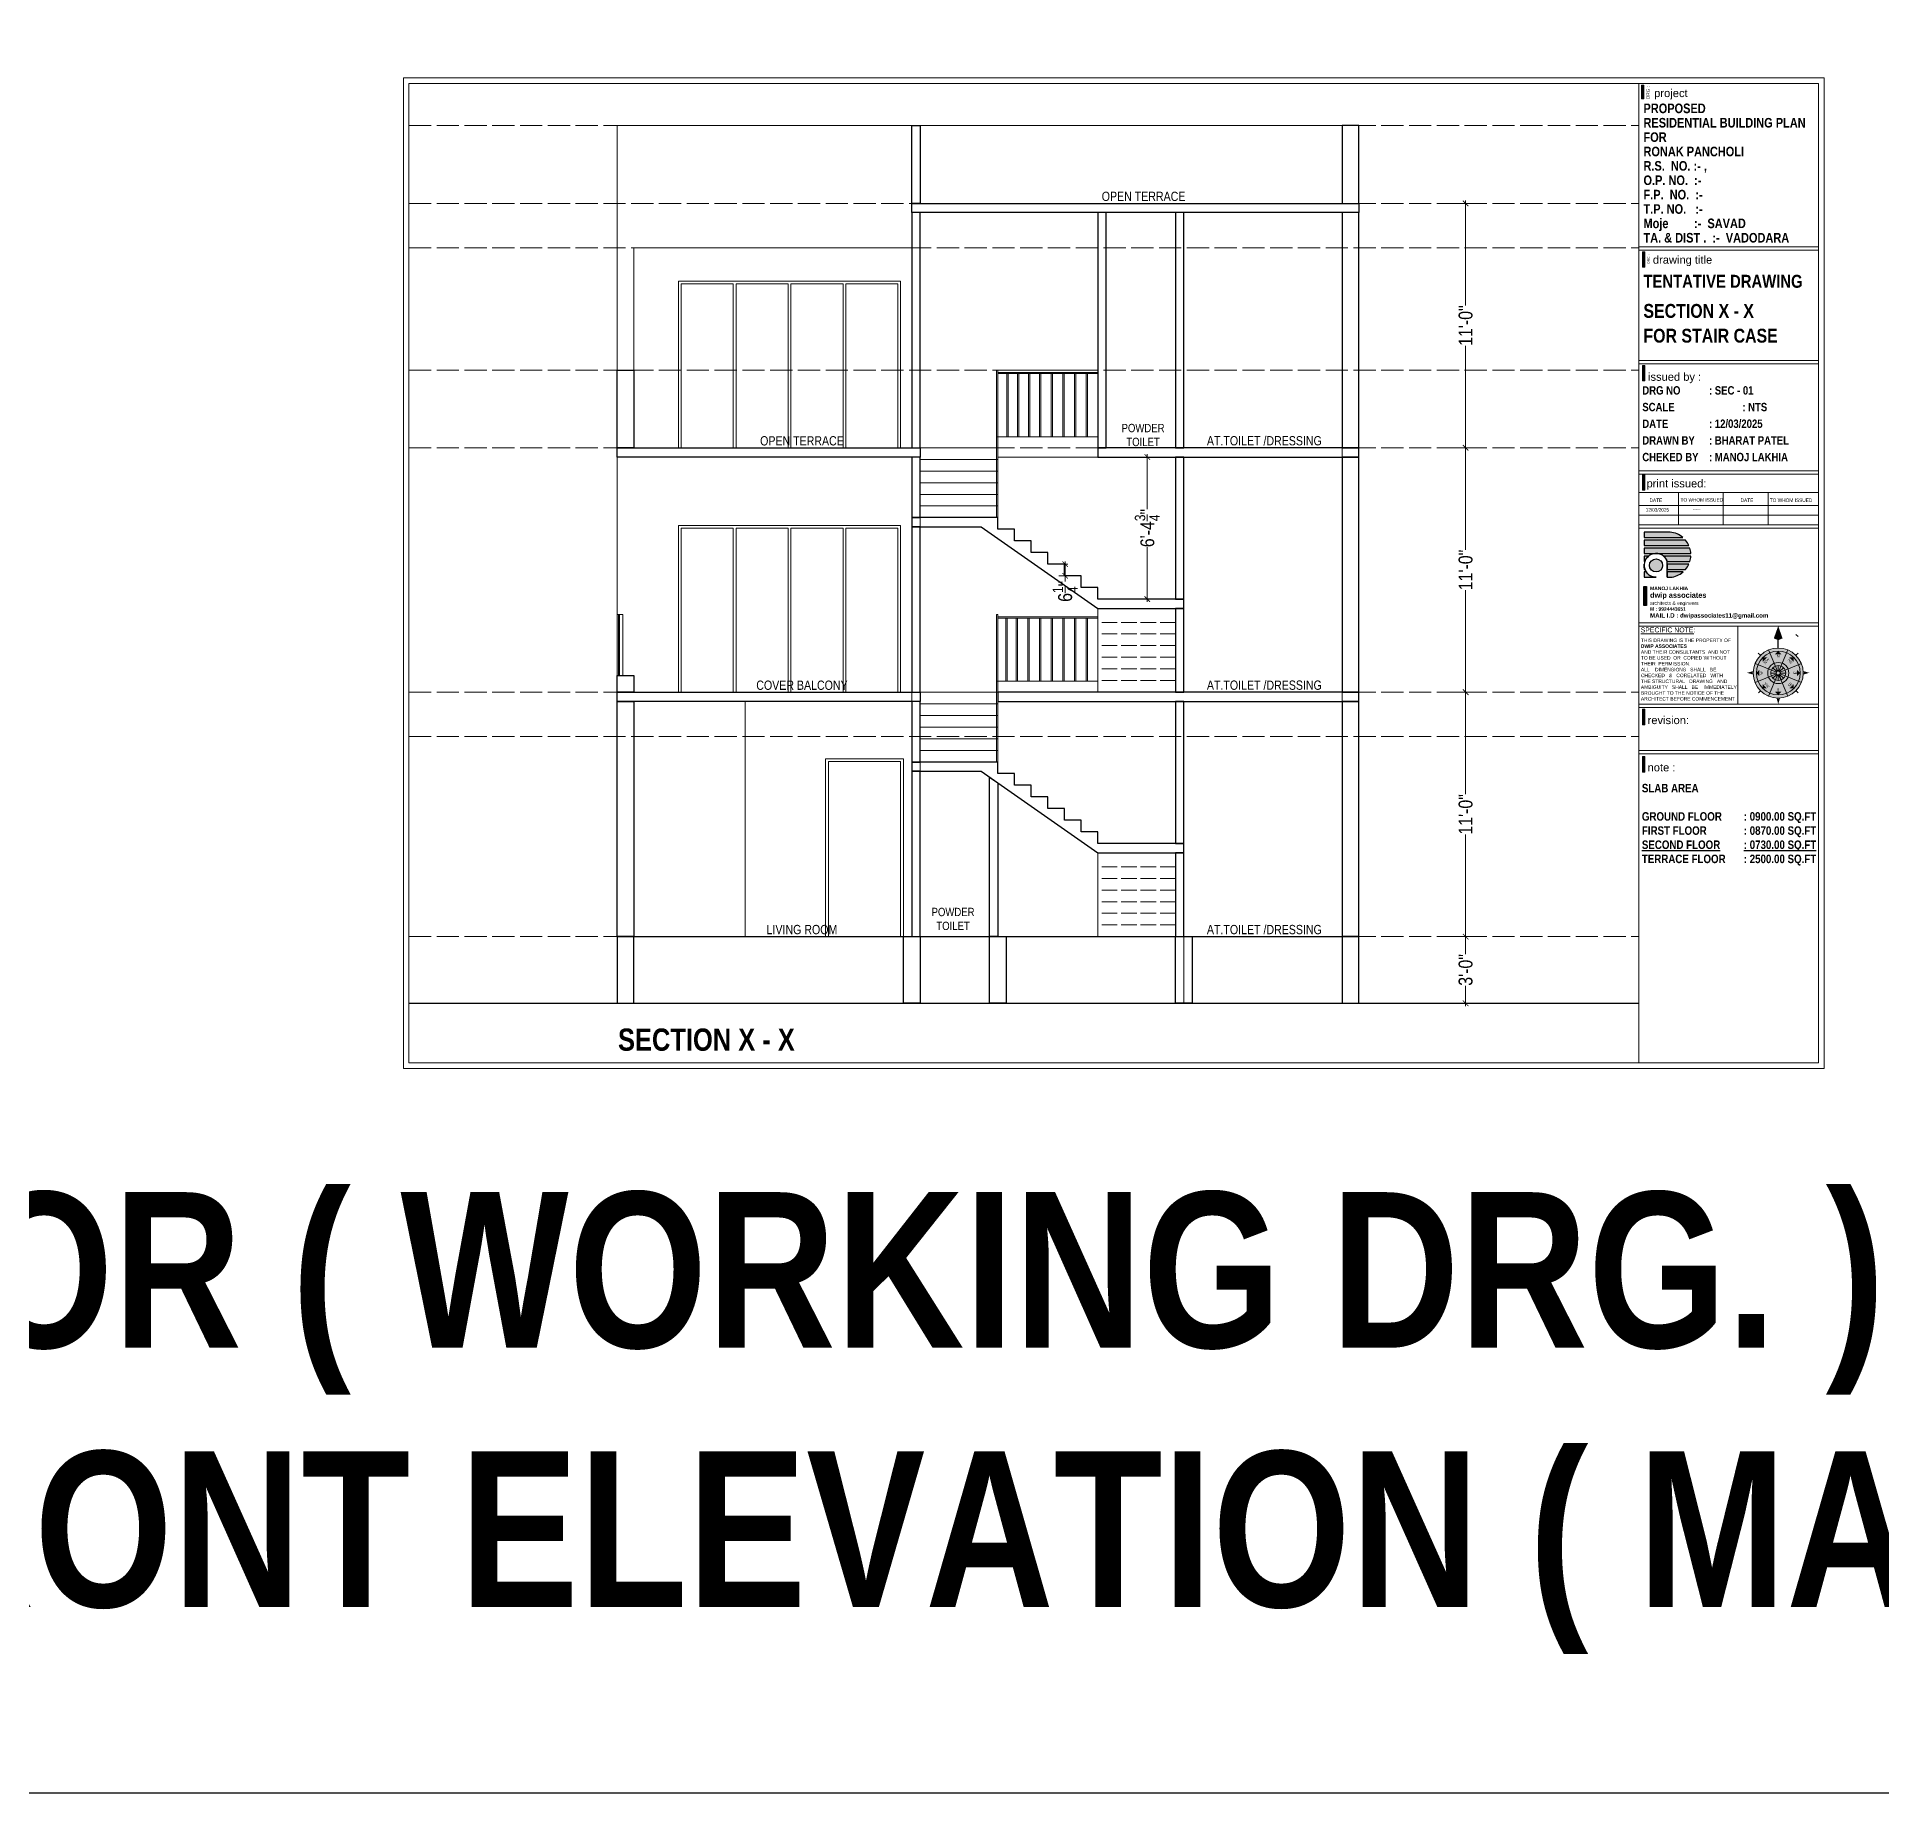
# Paper-space layout 'Layout1' of a CAD drawing. Header units: millimetres. Extents: x -1 to 3078, y -1078 to 819.
# Drawn here: x 995 to 1991, y -1078 to -129 of the extents above; entities that cross this region are included whole.
import ezdxf
from ezdxf.enums import TextEntityAlignment as Align

# ---------------------------------------------------------------- set-up
doc = ezdxf.new("R2010")
doc.units = ezdxf.units.MM
doc.header["$MEASUREMENT"] = 0
doc.header["$PDMODE"] = 35
doc.linetypes.add('ACAD_ISO02W100', pattern=[15, 12, -3])
doc.layers.get('Defpoints').update_dxf_attribs({"color": 220})
for name, color, linetype, lineweight in [('@~LEVEL GRID LINE', 43, 'ACAD_ISO02W100', 9), ('plot boundary', 26, 'Continuous', 30), ('SECTION', 7, 'Continuous', 9), ('SECTION ( DIM )', 250, 'Continuous', 18), ('SECTION ( D~W~RaiL )', 250, 'Continuous', 18), ('SECTION ( PLine )', 251, 'Continuous', 30), ('SECTION ( SLAB PLine )', 104, 'Continuous', 30), ('STAIRCASE', 45, 'Continuous', 25), ('X_SHEET', 7, 'Continuous', 9)]:
    doc.layers.add(name, color=color, linetype=linetype, lineweight=lineweight)
doc.layers.add('GROUND FLOOR  ( Text )', color=251, linetype='Continuous')
doc.layers.add('SECTION ( Text )', color=250, linetype='Continuous')
doc.styles.add("AR_0'-0", font='arial.ttf')
doc.styles.add('AR_6', font='arial.ttf', dxfattribs={"height": 6})
doc.styles.add("Cn_BT_0'-0", font='swissc.ttf')
doc.styles.add('Cn_BT_7½', font='swissc.ttf', dxfattribs={"height": 7.5})
doc.styles.add('DUTCH801', font='dutcheb.ttf', dxfattribs={"height": 6.5})
doc.styles.add('KATHA', font='swissc.ttf')
doc.styles.get("Standard").update_dxf_attribs({"font": 'arial.ttf', "height": 6})
doc.dimstyles.new('Cn_BT_7½', dxfattribs={"dimtxt": 9, "dimasz": 3, "dimexe": 1.5, "dimexo": 0, "dimgap": 0.09, "dimtad": 0, "dimdec": 3, "dimzin": 3, "dimdsep": 46, "dimlunit": 4, "dimtxsty": 'Cn_BT_7½', "dimblk": 'ARCHTICK', "dimcen": 0.09, "dimdle": 1.5, "dimclrd": 251, "dimclre": 251, "dimclrt": 14, "dimadec": 0, "dimazin": 0, "dimtfac": 0.75, "dimtdec": 3, "dimtofl": 0, "dimtmove": 0, "dimatfit": 3, "dimfxl": 0, "dimtolj": 1, "dimtzin": 0, "dimlwd": 15, "dimlwe": 15, "dimarcsym": 0})

# ---------------------------------------------------------------- blocks, each defined once
blk = doc.blocks.new('_ArchTick')
at = {"color": 0, "linetype": 'ByBlock', "const_width": 0.15}
blk.add_lwpolyline([(-0.5, -0.5), (0.5, 0.5)], dxfattribs=at)
blk = doc.blocks.new('*D119')
at = {"layer": 'Defpoints', "color": 0}
for p in [(1756.06, -483.07), (1756.06, -615.07), (1766.27, -615.07)]:
    blk.add_point(p, dxfattribs=at)
at = {"layer": 'SECTION ( DIM )', "color": 251, "lineweight": 15}
for p, q in [((1756.06, -483.07), (1767.77, -483.07)), ((1766.27, -481.57), (1766.27, -538.21)), ((1766.27, -616.57), (1766.27, -559.93)), ((1756.06, -615.07), (1767.77, -615.07))]:
    blk.add_line(p, q, dxfattribs=at)
at = {"layer": 'SECTION ( DIM )', "color": 251, "lineweight": 15, "xscale": 3, "yscale": 3, "zscale": 3}
for p, rotation in [((1766.27, -483.07), 90), ((1766.27, -615.07), 270)]:
    blk.add_blockref('_ArchTick', p, dxfattribs=dict(at, rotation=rotation))
at = {"layer": 'SECTION ( DIM )', "color": 14, "insert": (1766.27, -549.07), "char_height": 7.5, "attachment_point": 5, "rotation": 90, "style": 'Cn_BT_7½'}
blk.add_mtext('\\A1;11\'-0"', dxfattribs=at)
blk = doc.blocks.new('*D120')
at = {"layer": 'Defpoints', "color": 0}
for p in [(1756.06, -615.07), (1756.06, -651.07), (1766.27, -651.07)]:
    blk.add_point(p, dxfattribs=at)
at = {"layer": 'SECTION', "color": 251, "lineweight": 15}
for p, q in [((1756.06, -615.07), (1767.77, -615.07)), ((1766.27, -613.57), (1766.27, -624.52)), ((1766.27, -652.57), (1766.27, -641.62)), ((1756.06, -651.07), (1767.77, -651.07))]:
    blk.add_line(p, q, dxfattribs=at)
at = {"layer": 'SECTION', "color": 251, "lineweight": 15, "xscale": 3, "yscale": 3, "zscale": 3}
for p, rotation in [((1766.27, -615.07), 90), ((1766.27, -651.07), 270)]:
    blk.add_blockref('_ArchTick', p, dxfattribs=dict(at, rotation=rotation))
at = {"layer": 'SECTION', "color": 14, "insert": (1766.27, -633.07), "char_height": 7.5, "attachment_point": 5, "rotation": 90, "style": 'Cn_BT_7½'}
blk.add_mtext('\\A1;3\'-0"', dxfattribs=at)
blk = doc.blocks.new('*D121')
at = {"layer": 'Defpoints', "color": 0}
for p in [(1756.06, -351.07), (1766.27, -351.07), (1756.06, -483.07)]:
    blk.add_point(p, dxfattribs=at)
at = {"layer": 'SECTION ( DIM )', "color": 251, "lineweight": 15}
for p, q in [((1756.06, -351.07), (1767.77, -351.07)), ((1766.27, -349.57), (1766.27, -406.21)), ((1766.27, -484.57), (1766.27, -427.93)), ((1756.06, -483.07), (1767.77, -483.07))]:
    blk.add_line(p, q, dxfattribs=at)
at = {"layer": 'SECTION ( DIM )', "color": 251, "lineweight": 15, "xscale": 3, "yscale": 3, "zscale": 3}
for p, rotation in [((1766.27, -351.07), 90), ((1766.27, -483.07), 270)]:
    blk.add_blockref('_ArchTick', p, dxfattribs=dict(at, rotation=rotation))
at = {"layer": 'SECTION ( DIM )', "color": 14, "insert": (1766.27, -417.07), "char_height": 7.5, "attachment_point": 5, "rotation": 90, "style": 'Cn_BT_7½'}
blk.add_mtext('\\A1;11\'-0"', dxfattribs=at)
blk = doc.blocks.new('*D122')
at = {"layer": 'Defpoints', "color": 0}
for p in [(1756.06, -219.07), (1766.27, -219.07), (1756.06, -351.07)]:
    blk.add_point(p, dxfattribs=at)
at = {"layer": 'SECTION ( DIM )', "color": 251, "lineweight": 15}
for p, q in [((1756.06, -219.07), (1767.77, -219.07)), ((1766.27, -217.57), (1766.27, -274.21)), ((1766.27, -352.57), (1766.27, -295.93)), ((1756.06, -351.07), (1767.77, -351.07))]:
    blk.add_line(p, q, dxfattribs=at)
at = {"layer": 'SECTION ( DIM )', "color": 251, "lineweight": 15, "xscale": 3, "yscale": 3, "zscale": 3}
for p, rotation in [((1766.27, -219.07), 90), ((1766.27, -351.07), 270)]:
    blk.add_blockref('_ArchTick', p, dxfattribs=dict(at, rotation=rotation))
at = {"layer": 'SECTION ( DIM )', "color": 14, "insert": (1766.27, -285.07), "char_height": 7.5, "attachment_point": 5, "rotation": 90, "style": 'Cn_BT_7½'}
blk.add_mtext('\\A1;11\'-0"', dxfattribs=at)
blk = doc.blocks.new('NORTH')
h = blk.add_hatch(color=9)
h.set_gradient(color1=(201, 201, 201), color2=(237, 237, 237), one_color=1, tint=0.93, name='SPHERICAL')
edge = h.paths.add_edge_path()
edge.add_arc((329168.4, -156620.1), 24.1, 0, 360)
at = {"layer": 'X_SHEET'}
for color, points in [(224, [(329168.4, -156574.8), (329168.4, -156588.4), (329164.1, -156586.7)]), (230, [(329172.6, -156586.7), (329168.4, -156588.4), (329168.4, -156574.8)]), (47, [(329153.4, -156609.4), (329153.4, -156605.1), (329157.7, -156605.1)]), (47, [(329165.3, -156602), (329168.4, -156598.9), (329171.4, -156602)]), (47, [(329179, -156605.1), (329183.3, -156605.1), (329183.3, -156609.4)]), (224, [(329143.4, -156619.9), (329144.3, -156618.2), (329138.4, -156619.9)]), (230, [(329144.3, -156621.6), (329143.4, -156619.9), (329138.4, -156619.9)]), (47, [(329147.2, -156620), (329150.3, -156617), (329150.3, -156623.1)]), (47, [(329153.4, -156635), (329153.4, -156630.7), (329157.7, -156635)]), (47, [(329179, -156635), (329183.3, -156630.7), (329183.3, -156635)]), (47, [(329186.5, -156623.1), (329186.5, -156617), (329189.5, -156620.1)]), (224, [(329193.3, -156619.9), (329192.5, -156618.2), (329198.4, -156619.9)]), (230, [(329192.5, -156621.6), (329193.3, -156619.9), (329198.4, -156619.9)]), (47, [(329171.4, -156638.2), (329165.3, -156638.1), (329168.3, -156641.2)]), (230, [(329166.7, -156644.1), (329168.4, -156645), (329168.4, -156650.1)]), (224, [(329168.4, -156645), (329170.1, -156644.1), (329168.4, -156650.1)])]:
    blk.add_hatch(color=color, dxfattribs=at).paths.add_polyline_path(points)
at = {"color": 254, "lineweight": 5}
for p, q in [((329185.4, -156582.8), (329187.6, -156585)), ((329167, -156618.7), (329163.3, -156615)), ((329168.4, -156618.2), (329168.4, -156612.9)), ((329169.7, -156618.7), (329173.4, -156615)), ((329166.5, -156620.1), (329161.2, -156620.1)), ((329167, -156621.4), (329163.3, -156625.1)), ((329168.4, -156621.9), (329168.4, -156627.2)), ((329169.7, -156621.4), (329173.4, -156625.1)), ((329170.2, -156620.1), (329175.5, -156620.1))]:
    blk.add_line(p, q, dxfattribs=at)
at = {"color": 250, "lineweight": 9}
for p, q in [((329146.1, -156610.8), (329166.6, -156619.3)), ((329151.3, -156603), (329149.2, -156600.9)), ((329167.6, -156618.3), (329159.1, -156597.8)), ((329169.1, -156618.3), (329177.6, -156597.8)), ((329170.1, -156619.3), (329190.7, -156610.8)), ((329185.4, -156603), (329187.6, -156600.9)), ((329146.1, -156629.3), (329166.6, -156620.8)), ((329159.1, -156642.4), (329167.6, -156621.8)), ((329177.6, -156642.4), (329169.1, -156621.8)), ((329170.1, -156620.8), (329190.7, -156629.3)), ((329151.3, -156637.1), (329149.2, -156639.2)), ((329185.4, -156637.1), (329187.6, -156639.2))]:
    blk.add_line(p, q, dxfattribs=at)
at = {"color": 1}
blk.add_line((329171.1, -156626.7), (329169.1, -156621.8), dxfattribs=at)
at = {"lineweight": 9}
for radius in [24.1, 21.1, 10.2, 7.18, 1.88]:
    blk.add_circle((329168.4, -156620.1), radius, dxfattribs=at)
at = {"layer": 'X_SHEET', "color": 29, "linetype": 'Continuous', "lineweight": 25}
blk.add_line((329168.4, -156595.9), (329168.4, -156588.4), dxfattribs=at)
at = {"layer": 'X_SHEET', "color": 26, "linetype": 'ByBlock', "lineweight": -2, "style": 'DUTCH801'}
for s, rotation, p in [('NW', 44.9141, (329156.2, -156607.4)), ('N', 359.9141, (329168.3, -156602.4)), ('SE', 44.9141, (329178.9, -156630.5)), ('S', 359.9141, (329168.4, -156634.9))]:
    blk.add_text(s, height=2.7, rotation=rotation, dxfattribs=at).set_placement(p, align=Align.TOP_CENTER)
for s, rotation, p in [('NE', 314.9141, (329178.9, -156609.6)), ('W', 89.9141, (329153.5, -156620)), ('SW', 314.9141, (329156.3, -156632.7)), ('E', 89.9141, (329186.1, -156619.8))]:
    blk.add_text(s, height=2.7, rotation=rotation, dxfattribs=at).set_placement(p, align=Align.CENTER)
blk = doc.blocks.new('logo')
at = {"layer": 'STAIRCASE', "linetype": 'Continuous', "ltscale": 15}
h = blk.add_hatch(color=0, dxfattribs=at)
edge = h.paths.add_edge_path()
edge.add_line((52190.2, -8438.8), (52131.5, -8438.8))
edge.add_line((52131.5, -8438.8), (52131.5, -8450.8))
edge.add_line((52131.5, -8450.8), (52219.1, -8450.8))
edge.add_arc((52186.1, -8489.7), 51, 49.5898, 85.3906)
edge = h.paths.add_edge_path()
edge.add_line((52225, -8456.8), (52131.5, -8456.8))
edge.add_line((52131.5, -8456.8), (52131.5, -8468.8))
edge.add_line((52131.5, -8468.8), (52232.6, -8468.8))
edge.add_arc((52186.1, -8489.7), 51, 24.196, 40.1809)
edge = h.paths.add_edge_path()
edge.add_line((52234.8, -8474.7), (52131.5, -8474.7))
edge.add_line((52131.5, -8474.7), (52131.5, -8486.7))
edge.add_line((52131.5, -8486.7), (52237, -8486.7))
edge.add_arc((52186.1, -8489.7), 51, 3.3421, 17.076)
edge = h.paths.add_edge_path()
edge.add_line((52237, -8492.6), (52174.8, -8492.6))
edge.add_arc((52158.3, -8513.7), 26.8, 19.8001, 51.8901, ccw=False)
edge.add_line((52183.5, -8504.6), (52234.8, -8504.6))
edge.add_arc((52186.1, -8489.7), 51, 342.9464, 356.6794)
edge = h.paths.add_edge_path()
edge.add_line((52232.6, -8510.5), (52183.5, -8510.5))
edge.add_line((52183.5, -8510.5), (52183.5, -8522.5))
edge.add_line((52183.5, -8522.5), (52225.1, -8522.5))
edge.add_arc((52186.1, -8489.7), 51, 319.8472, 335.8275)
edge = h.paths.add_edge_path()
edge.add_line((52219.2, -8528.5), (52183.5, -8528.5))
edge.add_line((52183.5, -8528.5), (52183.5, -8540.5))
edge.add_line((52183.5, -8540.5), (52190.4, -8540.5))
edge.add_arc((52186.1, -8489.7), 51, 274.8693, 310.4434)
edge = h.paths.add_edge_path()
edge.add_line((52136, -8528.5), (52131.5, -8528.5))
edge.add_line((52131.5, -8528.5), (52131.5, -8540.5))
edge.add_line((52131.5, -8540.5), (52158.3, -8540.5))
edge.add_arc((52158.3, -8513.7), 26.8, 213.4982, 270, ccw=False)
edge = h.paths.add_edge_path()
edge.add_line((52131.5, -8513.7), (52131.5, -8522.5))
edge.add_line((52131.5, -8522.5), (52133, -8522.5))
edge.add_arc((52158.3, -8513.7), 26.8, 180, 199.307, ccw=False)
edge = h.paths.add_edge_path()
edge.add_line((52131.7, -8510.5), (52131.5, -8510.5))
edge.add_line((52131.5, -8510.5), (52131.5, -8513.7))
edge.add_arc((52158.3, -8513.7), 26.8, 173.2545, 180, ccw=False)
edge = h.paths.add_edge_path()
edge.add_line((52141.8, -8492.6), (52131.5, -8492.6))
edge.add_line((52131.5, -8492.6), (52131.5, -8504.6))
edge.add_line((52131.5, -8504.6), (52133.1, -8504.6))
edge.add_arc((52158.3, -8513.7), 26.8, 128.1099, 160.1999, ccw=False)
edge = h.paths.add_edge_path()
edge.add_arc((52158.3, -8513.7), 14.8, 0, 360)
at = {"layer": 'STAIRCASE', "color": 0, "linetype": 'Continuous', "ltscale": 15}
blk.add_line((52183.5, -8540.5), (52183.5, -8504.6), dxfattribs=at)
for points in [[(52190.2, -8438.8), (52131.5, -8438.8), (52131.5, -8450.8), (52219.1, -8450.8, 0.157494)], [(52225, -8456.8), (52131.5, -8456.8), (52131.5, -8468.8), (52232.6, -8468.8, 0.06986)], [(52234.8, -8474.7), (52131.5, -8474.7), (52131.5, -8486.7), (52237, -8486.7, 0.059998)], [(52141.8, -8492.6), (52131.5, -8492.6), (52131.5, -8504.6), (52133.1, -8504.6, -0.140942)], [(52131.7, -8510.5), (52131.5, -8510.5), (52131.5, -8513.7, -0.029441)], [(52131.5, -8513.7), (52131.5, -8522.5), (52133, -8522.5, -0.084443)], [(52237, -8492.6), (52174.8, -8492.6, -0.140942), (52183.5, -8504.6), (52234.8, -8504.6, 0.059993)], [(52232.6, -8510.5), (52183.5, -8510.5), (52183.5, -8522.5), (52225.1, -8522.5, 0.069841)], [(52136, -8528.5), (52131.5, -8528.5), (52131.5, -8540.5), (52158.3, -8540.5, -0.251655)], [(52219.2, -8528.5), (52183.5, -8528.5), (52183.5, -8540.5), (52190.4, -8540.5, 0.15648)]]:
    blk.add_lwpolyline(points, format="xyb", close=True, dxfattribs=at)
blk.add_circle((52158.3, -8513.7), 14.8, dxfattribs=at)
blk.add_arc((52158.3, -8513.7), 26.8, 19.8001, 270, dxfattribs=at)
blk = doc.blocks.new('*D12')
at = {"layer": 'Defpoints', "color": 0}
for p in [(1546.68, -413.92), (1546.68, -420.21), (1550, -420.21)]:
    blk.add_point(p, dxfattribs=at)
at = {"layer": 'SECTION', "color": 251, "lineweight": 15}
for p, q in [((1546.68, -413.92), (1551.5, -413.92)), ((1550, -412.42), (1550, -420.21)), ((1546.68, -420.21), (1551.5, -420.21)), ((1550, -420.21), (1550, -423.21))]:
    blk.add_line(p, q, dxfattribs=at)
at = {"layer": 'SECTION', "color": 251, "lineweight": 15, "xscale": 3, "yscale": 3, "zscale": 3}
for p, rotation in [((1550, -413.92), 90), ((1550, -420.21), 270)]:
    blk.add_blockref('_ArchTick', p, dxfattribs=dict(at, rotation=rotation))
at = {"layer": 'SECTION', "color": 14, "insert": (1550, -428.58), "char_height": 7.5, "attachment_point": 5, "rotation": 90, "style": 'Cn_BT_7½'}
blk.add_mtext('\\A1;6{\\H0.750000x;\\S1/4;}"', dxfattribs=at)
blk = doc.blocks.new('*D13')
at = {"layer": 'Defpoints', "color": 0}
for p in [(1588.85, -356.07), (1588.85, -432.78), (1594.39, -432.78)]:
    blk.add_point(p, dxfattribs=at)
at = {"layer": 'SECTION', "color": 251, "lineweight": 15}
for p, q in [((1588.85, -356.07), (1595.89, -356.07)), ((1594.39, -354.57), (1594.39, -384.16)), ((1594.39, -434.28), (1594.39, -404.69)), ((1588.85, -432.78), (1595.89, -432.78))]:
    blk.add_line(p, q, dxfattribs=at)
at = {"layer": 'SECTION', "color": 251, "lineweight": 15, "xscale": 3, "yscale": 3, "zscale": 3}
for p, rotation in [((1594.39, -356.07), 90), ((1594.39, -432.78), 270)]:
    blk.add_blockref('_ArchTick', p, dxfattribs=dict(at, rotation=rotation))
at = {"layer": 'SECTION', "color": 14, "insert": (1594.39, -394.42), "char_height": 7.5, "attachment_point": 5, "rotation": 90, "style": 'Cn_BT_7½'}
blk.add_mtext('\\A1;6\'-4{\\H0.750000x;\\S3/4;}"', dxfattribs=at)

psp = doc.layouts.get("Layout1")

# ---------------------------------------------------------------- hatches: boundary and pattern name
at = {"layer": 'STAIRCASE', "linetype": 'Continuous', "ltscale": 15}
psp.add_hatch(color=251, dxfattribs=at).paths.add_polyline_path([(1862.5682, -426.026), (1863.9688, -426.026), (1863.9688, -436.2696), (1862.5682, -436.2696)])
at = {"layer": 'X_SHEET', "ltscale": 0.25}
h = psp.add_hatch(color=0, dxfattribs=at)
h.dxf.hatch_style = 1
h.paths.add_polyline_path([(1863.0792, -245.1903), (1861.7752, -245.1903), (1861.7752, -253.5773), (1863.0792, -253.5773)])
h = psp.add_hatch(color=0, dxfattribs=at)
h.dxf.hatch_style = 1
h.paths.add_polyline_path([(1863.0793, -306.5927), (1861.7753, -306.5927), (1861.7753, -314.9797), (1863.0793, -314.9797)])
h = psp.add_hatch(color=0, dxfattribs=at)
h.dxf.hatch_style = 1
h.paths.add_polyline_path([(1863.0765, -365.5813), (1861.7725, -365.5813), (1861.7725, -373.9683), (1863.0765, -373.9683)])
h = psp.add_hatch(color=0, dxfattribs=at)
h.dxf.hatch_style = 1
h.paths.add_polyline_path([(1863.0792, -492.3039), (1861.7753, -492.3039), (1861.7753, -500.6909), (1863.0792, -500.6909)])
h = psp.add_hatch(color=0, dxfattribs=at)
h.dxf.hatch_style = 1
h.paths.add_polyline_path([(1863.0792, -517.8396), (1861.7752, -517.8396), (1861.7752, -526.2266), (1863.0792, -526.2266)])

# ---------------------------------------------------------------- linework, layer by layer
at = {"layer": '@~LEVEL GRID LINE'}
for p, q in [((1195.6917, -177.0678), (1859.8669, -177.0678)), ((1195.6917, -219.0678), (1859.8669, -219.0678)), ((1195.6917, -243.0678), (1859.8669, -243.0678)), ((1195.6917, -309.0678), (1859.8669, -309.0678)), ((1195.6917, -351.0678), (1859.8669, -351.0678)), ((1195.6917, -483.0678), (1859.8669, -483.0678)), ((1195.6917, -507.0678), (1859.8669, -507.0678)), ((1195.6917, -615.0678), (1859.8669, -615.0678))]:
    psp.add_line(p, q, dxfattribs=at)
at = {"layer": 'plot boundary', "color": 251, "ltscale": 0.25}
psp.add_lwpolyline([(1862.5682, -426.026), (1863.9688, -426.026), (1863.9688, -436.2696), (1862.5682, -436.2696)], close=True, dxfattribs=at)
at = {"layer": 'SECTION'}
for p, q in [((1308.1878, -488.0678), (1308.1878, -177.0678)), ((1308.1878, -177.0678), (1708.6833, -177.0678)), ((1467.1833, -351.0678), (1467.1833, -177.0678)), ((1471.6833, -219.0678), (1471.6833, -177.0678)), ((1699.6833, -219.0678), (1699.6833, -177.0678)), ((1708.6833, -651.0678), (1708.6833, -177.0678)), ((1471.6833, -488.0678), (1471.6833, -224.0678)), ((1567.6833, -356.0678), (1567.6833, -224.0678)), ((1572.1833, -351.0678), (1572.1833, -224.0678)), ((1609.6833, -351.0678), (1609.6833, -224.0678)), ((1614.1833, -351.0678), (1614.1833, -224.0678)), ((1699.6833, -651.0678), (1699.6833, -224.0678)), ((1512.9833, -309.0678), (1567.6833, -309.0678)), ((1513.6833, -388.7821), (1513.6833, -309.0678)), ((1512.9833, -345.0678), (1567.6833, -345.0678)), ((1467.1833, -615.0678), (1467.1833, -356.0678)), ((1513.6833, -351.0678), (1471.6833, -351.0678)), ((1513.6833, -357.3535), (1471.6833, -357.3535)), ((1609.6833, -356.0678), (1513.6833, -356.0678)), ((1609.6833, -432.7821), (1609.6833, -356.0678)), ((1614.1833, -483.0678), (1614.1833, -356.0678)), ((1513.6833, -363.6392), (1471.6833, -363.6392)), ((1513.6833, -369.9249), (1471.6833, -369.9249)), ((1513.6833, -376.2106), (1471.6833, -376.2106)), ((1513.6833, -382.4964), (1471.6833, -382.4964)), ((1471.6833, -539.6392), (1471.6833, -412.6392)), ((1567.6833, -483.0678), (1567.6833, -437.7821)), ((1609.6833, -483.0678), (1609.6833, -437.7821)), ((1513.6833, -520.7821), (1513.6833, -441.0678)), ((1512.9833, -477.0678), (1567.6833, -477.0678)), ((1308.1878, -483.0678), (1471.6833, -483.0678)), ((1308.1878, -488.0678), (1308.1878, -483.0678)), ((1513.6833, -483.0678), (1471.6833, -483.0678)), ((1513.6833, -483.0678), (1708.6833, -483.0678)), ((1308.1878, -651.0678), (1308.1878, -488.0678)), ((1308.1878, -488.0678), (1471.6833, -488.0678)), ((1317.1878, -651.0678), (1317.1878, -488.0678)), ((1377.1878, -615.0678), (1377.1878, -488.0678)), ((1513.6833, -489.3535), (1471.6833, -489.3535)), ((1513.6833, -495.6392), (1471.6833, -495.6392)), ((1513.6833, -488.0678), (1708.6833, -488.0678)), ((1609.6833, -564.7821), (1609.6833, -488.0678)), ((1614.1833, -651.0678), (1614.1833, -488.0678)), ((1513.6833, -501.9249), (1471.6833, -501.9249)), ((1513.6833, -508.2106), (1471.6833, -508.2106)), ((1513.6833, -514.4964), (1471.6833, -514.4964)), ((1471.6833, -615.0678), (1471.6833, -544.6392)), ((1567.6833, -615.0678), (1567.6833, -569.7821)), ((1609.6833, -651.0678), (1609.6833, -569.7821)), ((1308.1878, -615.0678), (1708.6833, -615.0678)), ((1195.6917, -651.0678), (1859.8669, -651.0678))]:
    psp.add_line(p, q, dxfattribs=at)
at = {"layer": 'SECTION', "color": 6, "linetype": 'ACAD_ISO02W100', "ltscale": 0.7}
for p, q in [((1609.6833, -445.3535), (1567.6833, -445.3535)), ((1609.6833, -451.6392), (1567.6833, -451.6392)), ((1609.6833, -457.9249), (1567.6833, -457.9249)), ((1609.6833, -464.2106), (1567.6833, -464.2106)), ((1609.6833, -470.4964), (1567.6833, -470.4964)), ((1609.6833, -476.7821), (1567.6833, -476.7821)), ((1609.6833, -577.3535), (1567.6833, -577.3535)), ((1609.6833, -583.6392), (1567.6833, -583.6392)), ((1609.6833, -589.9249), (1567.6833, -589.9249)), ((1609.6833, -596.2106), (1567.6833, -596.2106)), ((1609.6833, -602.4964), (1567.6833, -602.4964)), ((1609.6833, -608.7821), (1567.6833, -608.7821))]:
    psp.add_line(p, q, dxfattribs=at)
at = {"layer": 'SECTION'}
for points in [[(1467.1833, -219.0678), (1708.6833, -219.0678), (1708.6833, -224.0678), (1467.1833, -224.0678)], [(1317.1878, -351.0678), (1317.1878, -243.0678), (1467.1833, -243.0678), (1467.1833, -351.0678)], [(1513.6833, -309.0678), (1512.9833, -309.0678), (1512.9833, -388.7821), (1513.6833, -388.7821)], [(1567.6833, -310.3283), (1567.6833, -311.0283), (1513.6833, -311.0283), (1513.6833, -310.3283)], [(1519.2115, -345.0678), (1518.5115, -345.0678), (1518.5115, -311.0283), (1519.2115, -311.0283)], [(1525.0649, -345.0678), (1524.3649, -345.0678), (1524.3649, -311.0283), (1525.0649, -311.0283)], [(1530.9741, -345.0678), (1530.2741, -345.0678), (1530.2741, -311.0283), (1530.9741, -311.0283)], [(1536.8833, -345.0678), (1536.1833, -345.0678), (1536.1833, -311.0283), (1536.8833, -311.0283)], [(1543.1833, -345.0678), (1542.4833, -345.0678), (1542.4833, -311.0283), (1543.1833, -311.0283)], [(1549.4833, -345.0678), (1548.7833, -345.0678), (1548.7833, -311.0283), (1549.4833, -311.0283)], [(1555.7833, -345.0678), (1555.0833, -345.0678), (1555.0833, -311.0283), (1555.7833, -311.0283)], [(1562.0833, -345.0678), (1561.3833, -345.0678), (1561.3833, -311.0283), (1562.0833, -311.0283)], [(1308.1878, -351.0678), (1471.6833, -351.0678), (1471.6833, -356.0678), (1308.1878, -356.0678)], [(1567.6833, -356.0678), (1708.6833, -356.0678), (1708.6833, -351.0678), (1567.6833, -351.0678)], [(1614.1833, -437.7821), (1614.1833, -432.7821), (1567.6833, -432.7821), (1567.6833, -426.4964), (1558.6833, -426.4964), (1558.6833, -420.2106), (1549.6833, -420.2106), (1549.6833, -413.9249), (1540.6833, -413.9249), (1540.6833, -407.6392), (1531.6833, -407.6392), (1531.6833, -401.3535), (1522.6833, -401.3535), (1522.6833, -395.0678), (1513.6833, -395.0678), (1513.6833, -388.7821), (1467.1833, -388.7821), (1467.1833, -393.7821), (1504.6833, -393.7821), (1567.6833, -437.7821)], [(1513.6833, -441.0678), (1512.9833, -441.0678), (1512.9833, -520.7821), (1513.6833, -520.7821)], [(1567.6833, -442.3283), (1567.6833, -443.0283), (1513.6833, -443.0283), (1513.6833, -442.3283)], [(1518.7068, -477.0678), (1518.0068, -477.0678), (1518.0068, -443.0283), (1518.7068, -443.0283)], [(1524.2833, -477.0678), (1523.5833, -477.0678), (1523.5833, -443.0283), (1524.2833, -443.0283)], [(1530.5833, -477.0678), (1529.8833, -477.0678), (1529.8833, -443.0283), (1530.5833, -443.0283)], [(1536.8833, -477.0678), (1536.1833, -477.0678), (1536.1833, -443.0283), (1536.8833, -443.0283)], [(1543.1833, -477.0678), (1542.4833, -477.0678), (1542.4833, -443.0283), (1543.1833, -443.0283)], [(1549.4833, -477.0678), (1548.7833, -477.0678), (1548.7833, -443.0283), (1549.4833, -443.0283)], [(1555.7833, -477.0678), (1555.0833, -477.0678), (1555.0833, -443.0283), (1555.7833, -443.0283)], [(1562.0833, -477.0678), (1561.3833, -477.0678), (1561.3833, -443.0283), (1562.0833, -443.0283)], [(1614.1833, -569.7821), (1614.1833, -564.7821), (1567.6833, -564.7821), (1567.6833, -558.4964), (1558.6833, -558.4964), (1558.6833, -552.2106), (1549.6833, -552.2106), (1549.6833, -545.9249), (1540.6833, -545.9249), (1540.6833, -539.6392), (1531.6833, -539.6392), (1531.6833, -533.3535), (1522.6833, -533.3535), (1522.6833, -527.0678), (1513.6833, -527.0678), (1513.6833, -520.7821), (1467.1833, -520.7821), (1467.1833, -525.7821), (1504.6833, -525.7821), (1567.6833, -569.7821)]]:
    psp.add_lwpolyline(points, close=True, dxfattribs=at)
for points in [[(1308.1878, -351.0678), (1308.1878, -309.0678), (1317.1878, -309.0678), (1317.1878, -351.0678)], [(1308.1878, -483.0678), (1308.1878, -474.0678), (1317.1878, -474.0678), (1317.1878, -483.0678)]]:
    psp.add_lwpolyline(points, dxfattribs=at)
at = {"layer": 'SECTION ( D~W~RaiL )'}
for points in [[(1341.1833, -351.0678), (1341.1833, -261.0678), (1461.1833, -261.0678), (1461.1833, -351.0678), (1341.1833, -351.0678)], [(1341.1833, -483.0678), (1341.1833, -393.0678), (1461.1833, -393.0678), (1461.1833, -483.0678), (1341.1833, -483.0678)], [(1420.6878, -615.0678), (1420.6878, -519.0678), (1462.6878, -519.0678), (1462.6878, -615.0678)], [(1422.1878, -615.0678), (1422.1878, -520.5678), (1461.1878, -520.5678), (1461.1878, -615.0678)]]:
    psp.add_lwpolyline(points, dxfattribs=at)
for points in [[(1342.6833, -351.0678), (1370.8083, -351.0678), (1370.8083, -262.5678), (1342.6833, -262.5678)], [(1372.3083, -351.0678), (1400.4333, -351.0678), (1400.4333, -262.5678), (1372.3083, -262.5678)], [(1401.9333, -351.0678), (1430.0583, -351.0678), (1430.0583, -262.5678), (1401.9333, -262.5678)], [(1431.5583, -351.0678), (1459.6833, -351.0678), (1459.6833, -262.5678), (1431.5583, -262.5678)], [(1342.6833, -483.0678), (1370.8083, -483.0678), (1370.8083, -394.5678), (1342.6833, -394.5678)], [(1372.3083, -483.0678), (1400.4333, -483.0678), (1400.4333, -394.5678), (1372.3083, -394.5678)], [(1401.9333, -483.0678), (1430.0583, -483.0678), (1430.0583, -394.5678), (1401.9333, -394.5678)], [(1431.5583, -483.0678), (1459.6833, -483.0678), (1459.6833, -394.5678), (1431.5583, -394.5678)], [(1308.1878, -474.0678), (1308.1878, -441.0678), (1311.1878, -441.0678), (1311.1878, -474.0678), (1309.2777, -474.0678), (1309.2777, -441.0678), (1311.1878, -441.0678), (1311.1878, -474.0678), (1308.8878, -474.0678), (1308.8878, -441.0678), (1311.1878, -441.0678), (1311.1878, -474.0678), (1308.1878, -474.0678)]]:
    psp.add_lwpolyline(points, close=True, dxfattribs=at)
at = {"layer": 'SECTION ( PLine )'}
psp.add_line((1308.1878, -615.0678), (1708.6833, -615.0678), dxfattribs=at)
for points in [[(1467.1833, -177.0678), (1471.6833, -177.0678), (1471.6833, -219.0678), (1467.1833, -219.0678)], [(1699.6833, -219.0678), (1708.6833, -219.0678), (1708.6833, -177.0678), (1699.6833, -177.0678)], [(1467.1833, -351.0678), (1471.6833, -351.0678), (1471.6833, -224.0678), (1467.1833, -224.0678)], [(1567.6833, -351.0678), (1572.1833, -351.0678), (1572.1833, -224.0678), (1567.6833, -224.0678)], [(1609.6833, -351.0678), (1614.1833, -351.0678), (1614.1833, -224.0678), (1609.6833, -224.0678)], [(1699.6833, -351.0678), (1708.6833, -351.0678), (1708.6833, -224.0678), (1699.6833, -224.0678)], [(1308.1878, -309.0678), (1317.1878, -309.0678), (1317.1878, -351.0678), (1308.1878, -351.0678)], [(1467.1833, -388.7821), (1471.6833, -388.7821), (1471.6833, -356.0678), (1467.1833, -356.0678)], [(1609.6833, -432.7821), (1614.1833, -432.7821), (1614.1833, -356.0678), (1609.6833, -356.0678)], [(1699.6833, -483.0678), (1708.6833, -483.0678), (1708.6833, -356.0678), (1699.6833, -356.0678)], [(1467.1833, -483.0678), (1471.6833, -483.0678), (1471.6833, -393.7821), (1467.1833, -393.7821)], [(1609.6833, -483.0678), (1614.1833, -483.0678), (1614.1833, -437.7821), (1609.6833, -437.7821)], [(1609.6833, -483.0678), (1614.1833, -483.0678), (1614.1833, -437.7821), (1609.6833, -437.7821)], [(1308.1878, -474.0678), (1317.1878, -474.0678), (1317.1878, -483.0678), (1308.1878, -483.0678)], [(1317.1878, -615.0678), (1308.1878, -615.0678), (1308.1878, -488.0678), (1317.1878, -488.0678)], [(1467.1833, -520.7821), (1471.6833, -520.7821), (1471.6833, -488.0678), (1467.1833, -488.0678)], [(1609.6833, -564.7821), (1614.1833, -564.7821), (1614.1833, -488.0678), (1609.6833, -488.0678)], [(1699.6833, -615.0678), (1708.6833, -615.0678), (1708.6833, -488.0678), (1699.6833, -488.0678)], [(1467.1833, -615.0678), (1471.6833, -615.0678), (1471.6833, -525.7821), (1467.1833, -525.7821)], [(1513.6833, -615.0678), (1509.1833, -615.0678), (1509.1833, -528.9249), (1513.6833, -532.0678)], [(1609.6833, -615.0678), (1614.1833, -615.0678), (1614.1833, -569.7821), (1609.6833, -569.7821)], [(1308.1878, -651.0678), (1317.1878, -651.0678), (1317.1878, -615.0678), (1308.1878, -615.0678)], [(1471.6833, -651.0678), (1462.6833, -651.0678), (1462.6833, -615.0678), (1471.6833, -615.0678)], [(1518.1833, -651.0678), (1509.1833, -651.0678), (1509.1833, -615.0678), (1518.1833, -615.0678)], [(1618.6833, -651.0678), (1609.6833, -651.0678), (1609.6833, -615.0678), (1618.6833, -615.0678)], [(1699.6833, -651.0678), (1708.6833, -651.0678), (1708.6833, -615.0678), (1699.6833, -615.0678)]]:
    psp.add_lwpolyline(points, close=True, dxfattribs=at)
psp.add_lwpolyline([(1195.6917, -651.0678), (1859.8668, -651.0678)], dxfattribs=at)
at = {"layer": 'SECTION ( SLAB PLine )', "color": 1}
for points in [[(1467.1833, -219.0678), (1708.6833, -219.0678), (1708.6833, -224.0678), (1467.1833, -224.0678)], [(1308.1878, -351.0678), (1471.6833, -351.0678), (1471.6833, -356.0678), (1308.1878, -356.0678)], [(1567.6833, -356.0678), (1708.6833, -356.0678), (1708.6833, -351.0678), (1567.6833, -351.0678)], [(1614.1833, -437.7821), (1614.1833, -432.7821), (1567.6833, -432.7821), (1567.6833, -426.4964), (1558.6833, -426.4964), (1558.6833, -420.2106), (1549.6833, -420.2106), (1549.6833, -413.9249), (1540.6833, -413.9249), (1540.6833, -407.6392), (1531.6833, -407.6392), (1531.6833, -401.3535), (1522.6833, -401.3535), (1522.6833, -395.0678), (1513.6833, -395.0678), (1513.6833, -388.7821), (1467.1833, -388.7821), (1467.1833, -393.7821), (1504.6833, -393.7821), (1567.6833, -437.7821)], [(1308.1878, -483.0678), (1471.6833, -483.0678), (1471.6833, -488.0678), (1308.1878, -488.0678)], [(1513.6833, -488.0678), (1708.6833, -488.0678), (1708.6833, -483.0678), (1513.6833, -483.0678)], [(1614.1833, -569.7821), (1614.1833, -564.7821), (1567.6833, -564.7821), (1567.6833, -558.4964), (1558.6833, -558.4964), (1558.6833, -552.2106), (1549.6833, -552.2106), (1549.6833, -545.9249), (1540.6833, -545.9249), (1540.6833, -539.6392), (1531.6833, -539.6392), (1531.6833, -533.3535), (1522.6833, -533.3535), (1522.6833, -527.0678), (1513.6833, -527.0678), (1513.6833, -520.7821), (1467.1833, -520.7821), (1467.1833, -525.7821), (1504.6833, -525.7821), (1567.6833, -569.7821)]]:
    psp.add_lwpolyline(points, close=True, dxfattribs=at)
at = {"layer": 'X_SHEET', "color": 0, "linetype": 'Continuous', "lineweight": 9}
for p, q in [((1859.8651, -375.2042), (1956.8372, -375.2042)), ((1881.1382, -375.2042), (1881.1382, -392.5939)), ((1905.3743, -375.2042), (1905.3743, -392.5939)), ((1929.6016, -375.2042), (1929.6016, -392.5939)), ((1956.8372, -382.2483), (1859.8657, -382.2483)), ((1956.8372, -387.4211), (1859.8662, -387.4211))]:
    psp.add_line(p, q, dxfattribs=at)
at = {"layer": 'X_SHEET', "linetype": 'Continuous'}
psp.add_line((1860.8254, -451.5657), (1889.571, -451.5657), dxfattribs=at)
at = {"layer": 'X_SHEET', "color": 5, "lineweight": 30}
psp.add_lwpolyline([(0, 819.3923), (3077.8509, 819.3923), (3077.8509, -1077.6716), (0, -1077.6716)], close=True, dxfattribs=at)
at = {"layer": 'X_SHEET'}
for points in [[(1959.8401, -686.225), (1192.6917, -686.225), (1192.6917, -151.2922), (1959.8401, -151.2922)], [(1195.6917, -683.225), (1859.8669, -683.225), (1859.8669, -154.2922), (1195.6917, -154.2922)], [(1859.8668, -242.5865), (1956.8399, -242.5865), (1956.84, -154.2922), (1859.8668, -154.2922)], [(1859.8668, -154.2922), (1956.8399, -154.2922), (1956.84, -683.225), (1859.8668, -683.225)], [(1956.84, -244.3833), (1859.8668, -244.3833), (1859.8668, -304.0038), (1956.84, -304.0038)], [(1859.8668, -305.8007), (1956.84, -305.8007), (1956.84, -363.5704), (1859.8668, -363.5704)], [(1859.8668, -392.5939), (1956.8372, -392.5939), (1956.8372, -365.3672), (1859.8668, -365.3672)], [(1859.8668, -394.3908), (1956.84, -394.3908), (1956.84, -445.5618), (1859.8668, -445.5618)], [(1913.2945, -489.5024), (1859.8668, -489.5024), (1859.8668, -447.3587), (1913.2945, -447.3587)], [(1859.8668, -489.5024), (1956.84, -489.5024), (1956.84, -447.3587), (1859.8668, -447.3587)], [(1859.8668, -491.2992), (1956.84, -491.2992), (1956.84, -514.6376), (1859.8668, -514.6376)], [(1956.8399, -516.4344), (1859.8668, -516.4344), (1859.8669, -683.225), (1956.8401, -683.225)]]:
    psp.add_lwpolyline(points, close=True, dxfattribs=at)
at = {"layer": 'X_SHEET', "color": 0, "ltscale": 0.25}
for points in [[(1861.2123, -155.1531), (1862.5439, -155.1531), (1862.5439, -162.6485), (1861.2123, -162.6485)], [(1861.7752, -245.1903), (1863.0792, -245.1903), (1863.0792, -253.5773), (1861.7752, -253.5773)], [(1861.7753, -306.5927), (1863.0793, -306.5927), (1863.0793, -314.9797), (1861.7753, -314.9797)], [(1861.7725, -365.5813), (1863.0765, -365.5813), (1863.0765, -373.9683), (1861.7725, -373.9683)], [(1861.7753, -492.3039), (1863.0792, -492.3039), (1863.0792, -500.6909), (1861.7753, -500.6909)], [(1861.7752, -517.8396), (1863.0792, -517.8396), (1863.0792, -526.2266), (1861.7752, -526.2266)]]:
    psp.add_lwpolyline(points, close=True, dxfattribs=at)
psp.add_solid([(1862.5439, -162.6485), (1861.2123, -162.6485), (1862.5439, -155.1531), (1861.2123, -155.1531)], dxfattribs=at)

# ---------------------------------------------------------------- block references
at = {"xscale": 0.5602052887008367, "yscale": 0.5602052887008367, "zscale": 0.5602052887008367, "rotation": 0.02728220597180475}
psp.add_blockref('NORTH', (-182508.5532, 87178.8716), dxfattribs=at)
at = {"layer": 'STAIRCASE', "color": 251, "linetype": 'Continuous', "xscale": 0.2395125656039454, "yscale": 0.2395125656039454, "zscale": 0.2395125656039454}
psp.add_blockref('logo', (-10623.4861, 1624.5312), dxfattribs=at)

# ---------------------------------------------------------------- texts
at = {"layer": 'GROUND FLOOR  ( Text )', "color": 250, "insert": (1861.4433, -532.5812), "char_height": 4.585004, "attachment_point": 1, "style": 'KATHA'}
psp.add_mtext('{\\fSwis721 Cn BT|b1|i0|c0|p34;\\C1;SLAB AREA\\P\\PGROUND FLOOR ^I: 0900.00 SQ.FT\\PFIRST FLOOR^I^I: 0870.00 SQ.FT\\P\\LSECOND FLOOR^I: 0730.00 SQ.FT\\P\\lTERRACE FLOOR^I: 2500.00 SQ.FT}', dxfattribs=at)
at = {"layer": 'plot boundary', "color": 251, "ltscale": 0.25, "insert": (1865.8722, -426.026), "char_height": 2.874151, "attachment_point": 1}
psp.add_mtext('{\\fArial|b1|i0|c0|p34;\\H0.6667x;MANOJ LAKHIA\\fBankGothic Lt BT|b1|i0|c0|p34;\\P\\fBankGothic Md BT|b1|i0|c0|p34;\\H1.5x;dwip associates\\P\\fBankGothic Lt BT|b0|i0|c0|p34;\\H0.6667x;architects & engineers\\P\\fStylus BT|b1|i0|c0|p34;\\H0.9999x;M : 9924443651\\P\\H1.25x;MAIL I.D : dwipassociates11@gmail.com}', dxfattribs=at)
at = {"layer": 'SECTION ( Text )', "attachment_point": 5, "style": 'KATHA'}
for s, insert, char_height in [('OPEN TERRACE', (1592.3581, -215.3005), 5), ('POWDER \\PTOILET', (1592.0783, -344.19), 4.5), ('OPEN TERRACE', (1407.8876, -347.3331), 5), ('AT.TOILET /DRESSING', (1657.5831, -347.3005), 5), ('COVER BALCONY', (1407.8876, -479.3331), 5), ('AT.TOILET /DRESSING', (1657.5831, -479.3005), 5), ('POWDER \\PTOILET', (1489.4787, -605.5618), 4.5), ('LIVING ROOM', (1407.8876, -611.3005), 5), ('AT.TOILET /DRESSING', (1657.5831, -611.3005), 5)]:
    psp.add_mtext(s, dxfattribs=dict(at, insert=insert, char_height=char_height))
at = {"layer": 'X_SHEET', "color": 0, "ltscale": 0.25, "insert": (1863.8346, -162.738), "char_height": 1.80043, "width": 7.719325, "attachment_point": 1, "rotation": 90, "style": "AR_0'-0"}
psp.add_mtext('DRG :', dxfattribs=at)
at = {"layer": 'X_SHEET', "color": 0, "ltscale": 0.25, "attachment_point": 1}
for s, insert, char_height, style in [('{\\fSwis721 Ex BT|b0|i0|c0|p34;project}', (1868.055, -157.3367), 4.321024, 'AR_6'), ('{\\fSwis721 Cn BT|b1|i0|c0|p34;SECTION X - X }', (1862.2789, -273.3848), 7.5, 'KATHA'), ('{\\fSwis721 Cn BT|b1|i0|c0|p34;FOR STAIR CASE}', (1862.2789, -286.7803), 7.5, 'KATHA')]:
    psp.add_mtext(s, dxfattribs=dict(at, insert=insert, char_height=char_height, style=style))
at = {"layer": 'X_SHEET', "color": 0, "linetype": 'Continuous', "attachment_point": 1, "style": "Cn_BT_0'-0"}
for s, insert, char_height, line_spacing_factor in [('{\\fSwis721 Cn BT|b1|i0|c0|p34;PROPOSED\\PRESIDENTIAL BUILDING PLAN\\PFOR\\P\\C5;RONAK PANCHOLI  \\C1; \\C29;\\P\\C0;R.S.  NO. :- , \\PO.P. NO.  :-      \\PF.P.  NO.  :-          \\PT.P. NO.   :-  \\PMoje ^I    :-  SAVAD\\PTA. & DIST .  :-  VADODARA}', (1862.3027, -165.1665), 5.174567, 0.9), ('\\A1;{\\fSwis721 Cn BT|b1|i0|c0|p34;DRG NO ^I: SEC - 01 \\PSCALE ^I^I: NTS\\PDATE ^I^I: 12/03/2025\\P\\A0;DRAWN BY ^I: BHARAT PATEL\\PCHEKED BY ^I: MANOJ LAKHIA}', (1861.669, -317.8073), 4.5, 1.2)]:
    psp.add_mtext(s, dxfattribs=dict(at, insert=insert, char_height=char_height, line_spacing_factor=line_spacing_factor))
at = {"layer": 'X_SHEET', "color": 0, "ltscale": 0.25, "insert": (1864.3849, -251.6334), "char_height": 1.28932, "attachment_point": 1, "rotation": 90}
psp.add_mtext('DRG :', dxfattribs=at)
at = {"layer": 'X_SHEET', "color": 0, "ltscale": 0.25, "char_height": 4.297741, "attachment_point": 1}
for s, insert in [('{\\fSwis721 Ex BT|b0|i0|c0|p34;drawing title}', (1867.3874, -247.3543)), ('issued by :', (1864.7501, -310.5865)), ('{\\fArial|b0|i0|c0|p34;print issued:}', (1863.9546, -368.1597))]:
    psp.add_mtext(s, dxfattribs=dict(at, insert=insert))
at = {"layer": 'X_SHEET', "ltscale": 0.25, "attachment_point": 1}
for s, insert, char_height, style in [('{\\fSwis721 Cn BT|b1|i0|c0|p34;TENTATIVE DRAWING}', (1862.2789, -257.6482), 7, 'KATHA'), ('{\\fSwis721 Cn BT|b1|i0|c0|p34;\\C29;SECTION X - X}', (1308.5589, -664.7082), 12, "Cn_BT_0'-0")]:
    psp.add_mtext(s, dxfattribs=dict(at, insert=insert, char_height=char_height, style=style))
at = {"layer": 'X_SHEET', "color": 0, "linetype": 'Continuous', "attachment_point": 1}
for s, insert, char_height in [('{\\fArial|b0|i0|c0|p34;TO WHOM ISSUED}', (1882.3333, -378.2971), 1.838217), ('{\\fArial|b0|i0|c0|p34;TO WHOM ISSUED}', (1930.5153, -378.4553), 1.838217), ('{\\fArial|b0|i0|c0|p34;DATE}', (1865.5928, -378.4553), 1.838217), ('{\\fArial|b0|i0|c0|p34;-----}', (1888.8623, -383.47), 1.838217), ('{\\fArial|b0|i0|c0|p34;DATE}', (1914.7609, -378.4553), 1.838217), ('THIS DRAWING IS THE PROPERTY OF \\P{\\fArial|b1|i0|c0|p34;\\C59;DWIP ASSOCIATES\\C29; \\fArial|b0|i0|c0|p34;\\P}AND THEIR CONSULTANTS  AND NOT \\PTO BE USED  OR  COPIED WITHOUT \\PTHEIR  PERMISSION.\\PALL    DIMENSIONS   SHALL   BE   \\PCHECKED   &   CORELATED   WITH   \\PTHE STRUCTURAL   DRAWING   AND   \\PAMBIGUITY   SHALL   BE    IMMEDIATELY \\PBROUGHT TO THE NOTICE OF THE \\PARCHITECT BEFORE COMMENCEMENT', (1860.8982, -454.0881), 1.89672)]:
    psp.add_mtext(s, dxfattribs=dict(at, insert=insert, char_height=char_height))
at = {"layer": 'X_SHEET', "color": 0, "linetype": 'Continuous', "insert": (1863.5039, -383.6281), "char_height": 1.83822, "attachment_point": 1, "style": 'KATHA'}
psp.add_mtext('12/03/2025', dxfattribs=at)
at = {"layer": 'X_SHEET', "linetype": 'Continuous', "insert": (1860.8127, -448.1064), "char_height": 2.655202, "attachment_point": 1}
psp.add_mtext('SPECIFIC NOTE:', dxfattribs=at)
at = {"layer": 'X_SHEET', "color": 29, "ltscale": 0.25, "char_height": 4.297741, "attachment_point": 1}
for s, insert in [('{\\C0;revision:}', (1864.5455, -496.0059)), ('{\\C0;note :}', (1864.5454, -521.5416))]:
    psp.add_mtext(s, dxfattribs=dict(at, insert=insert))
at = {"layer": 'X_SHEET', "color": 5, "insert": (314.4982, -753.0997), "char_height": 84, "attachment_point": 1, "style": "Cn_BT_0'-0"}
psp.add_mtext('{\\fSwis721 Cn BT|b1|i0|c0|p34;GROUND FLOOR ( WORKING DRG. ) ( G.F. - F.F. - S.F. )\\PSECTION & FRONT ELEVATION ( MAR~12~2025 )}', dxfattribs=at)

# ---------------------------------------------------------------- dimensions: what is measured, and where the dimension line sits
at = {"layer": 'SECTION', "color": 5}
for base, p1, p2, picture, middle in [((1594.3875, -432.7821), (1588.8484, -356.0678), (1588.8484, -432.7821), '*D13', (1594.3875, -394.4249)), ((1550.0029, -420.2106), (1546.6833, -413.9249), (1546.6833, -420.2106), '*D12', (1550.0029, -428.578))]:
    dim = psp.add_linear_dim(base=base, p1=p1, p2=p2, angle=90, dimstyle='Cn_BT_7½', dxfattribs=at)
    dim.commit()
    dim.dimension.update_dxf_attribs({"geometry": picture, "text_midpoint": middle})
dim = psp.add_linear_dim(base=(1766.274, -651.0678), p1=(1756.0557, -615.0678), p2=(1756.0557, -651.0678), angle=90, dimstyle='Cn_BT_7½', override={"dimtmove": 1}, dxfattribs=at)
dim.commit()
dim.dimension.update_dxf_attribs({"geometry": '*D120', "text_midpoint": (1766.274, -633.0678)})
at = {"layer": 'SECTION ( DIM )'}
for base, p1, p2, picture, middle in [((1766.274, -219.0678), (1756.0557, -351.0678), (1756.0557, -219.0678), '*D122', (1766.274, -285.0678)), ((1766.274, -351.0678), (1756.0557, -483.0678), (1756.0557, -351.0678), '*D121', (1766.274, -417.0678)), ((1766.274, -615.0678), (1756.0557, -483.0678), (1756.0557, -615.0678), '*D119', (1766.274, -549.0678))]:
    dim = psp.add_linear_dim(base=base, p1=p1, p2=p2, angle=90, dimstyle='Cn_BT_7½', dxfattribs=at)
    dim.commit()
    dim.dimension.update_dxf_attribs({"geometry": picture, "text_midpoint": middle})

doc.saveas('drawing.dxf')
